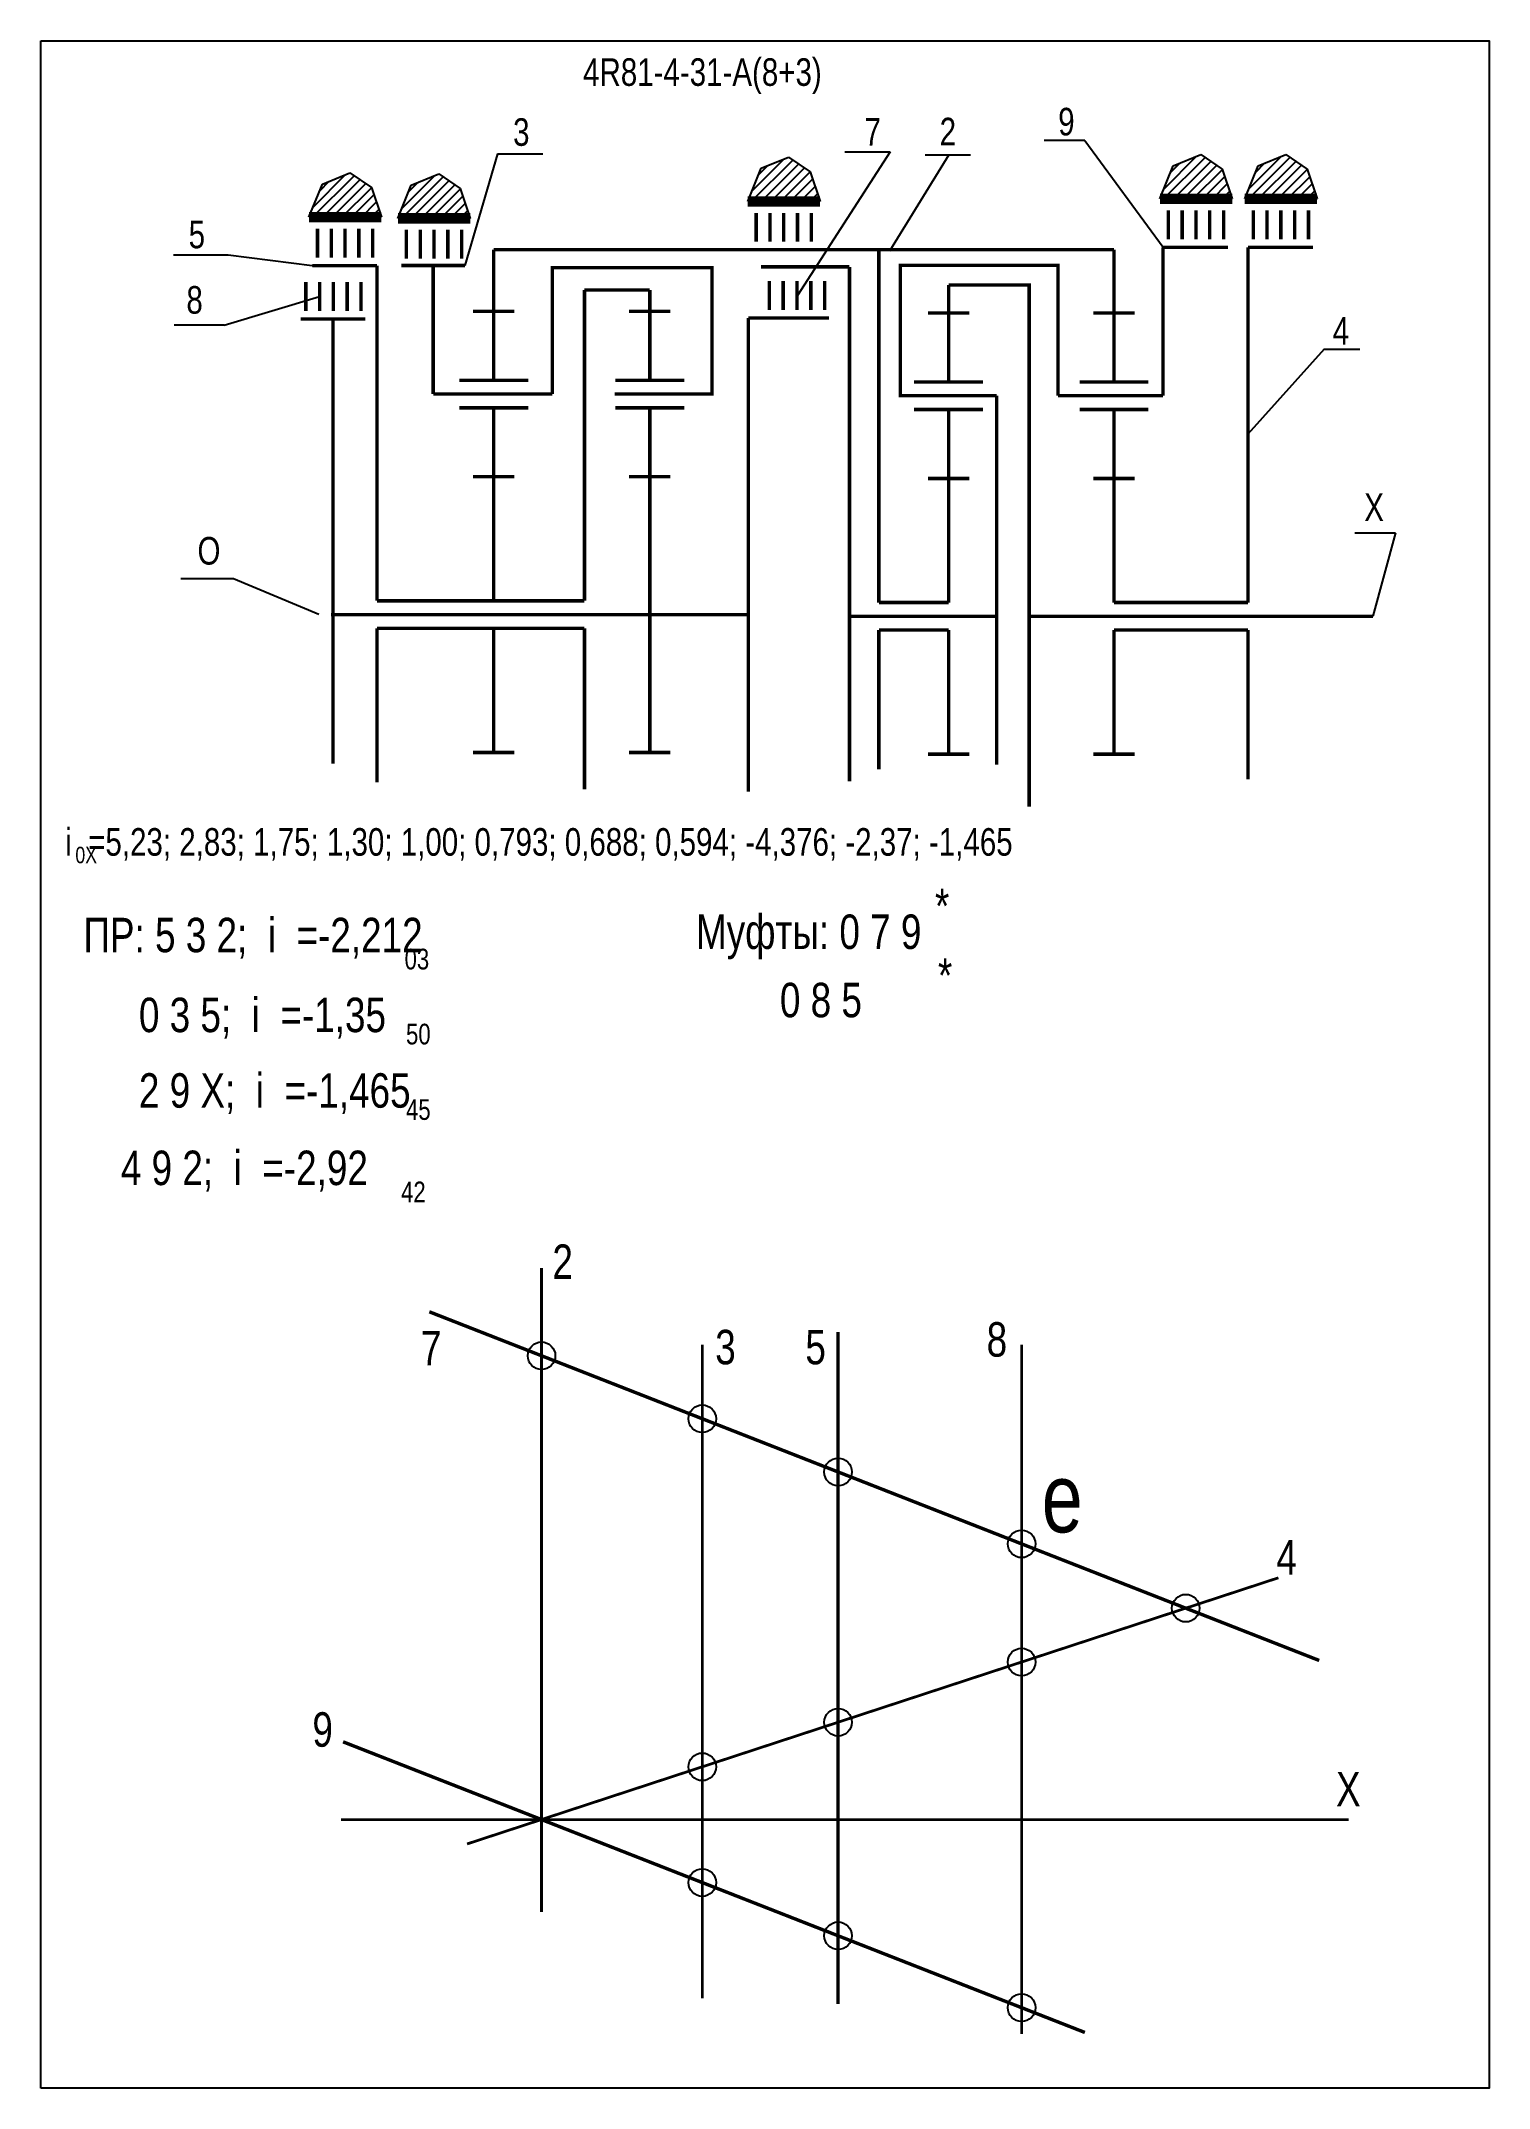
# Model space of a CAD drawing. Extents: x -352 to -142, y 153 to 450.
import ezdxf

# ---------------------------------------------------------------- set-up
doc = ezdxf.new("R2010")
doc.units = 0
doc.header["$LTSCALE"] = 15
doc.layers.get('0').update_dxf_attribs({"linetype": 'CONTINUOUS'})
doc.layers.add('DIM', color=92, linetype='CONTINUOUS')
doc.layers.add('MAIN', color=5, linetype='CONTINUOUS')
doc.styles.add('AMK', font='amk.shx', dxfattribs={"width": 0.8})

msp = doc.modelspace()

# ---------------------------------------------------------------- hatches: boundary and pattern name
at = {"layer": 'DIM'}
h = msp.add_hatch(dxfattribs=at)
h.set_pattern_fill('_USER', color=0, angle=45, style=0, pattern_type=0)
h.set_pattern_definition([(45, (-61.3271, -1.4102), (-0.7071068, 0.7071068), [])])
h.paths.add_polyline_path([(-311.62, 429.11), (-313.57, 424.29), (-303.07, 424.29), (-304.52, 428.61), (-307.63, 430.73)])
h = msp.add_hatch(dxfattribs=at)
h.set_pattern_fill('_USER', color=0, angle=45, style=0, pattern_type=0)
h.set_pattern_definition([(45, (2.2997, 0.8762), (-0.7071068, 0.7071068), [])])
h.paths.add_polyline_path([(-248, 431.39), (-249.94, 426.57), (-239.44, 426.57), (-240.89, 430.9), (-244.01, 433.01)])
h = msp.add_hatch(dxfattribs=at)
h.set_pattern_fill('_USER', color=0, angle=45, style=0, pattern_type=0)
h.set_pattern_definition([(45, (62.0785, 1.2485), (-0.7071068, 0.7071068), [])])
h.paths.add_polyline_path([(-188.22, 431.77), (-190.16, 426.95), (-179.67, 426.95), (-181.11, 431.27), (-184.23, 433.39)])
h = msp.add_hatch(dxfattribs=at)
h.set_pattern_fill('_USER', color=0, angle=45, style=0, pattern_type=0)
h.set_pattern_definition([(45, (74.3873, 1.2485), (-0.7071068, 0.7071068), [])])
h.paths.add_polyline_path([(-175.91, 431.77), (-177.85, 426.95), (-167.36, 426.95), (-168.81, 431.27), (-171.92, 433.39)])
h = msp.add_hatch(dxfattribs=at)
h.set_pattern_fill('_USER', color=0, angle=45, style=0, pattern_type=0)
h.set_pattern_definition([(45, (-48.4275, -1.5655), (-0.7071068, 0.7071068), [])])
h.paths.add_polyline_path([(-298.72, 428.95), (-300.67, 424.13), (-290.17, 424.13), (-291.62, 428.46), (-294.74, 430.57)])

# ---------------------------------------------------------------- linework, layer by layer
at = {"const_width": 0.4}
for points in [[(-279.84, 271.84), (-279.84, 178.43)], [(-256.53, 260.74), (-256.53, 165.87)], [(-210.22, 260.74), (-210.22, 160.71)], [(-290.64, 188.28), (-172.97, 226.9)]]:
    msp.add_lwpolyline(points, dxfattribs=at)
at = {"layer": 'DIM', "color": 0}
for p, q in [((-229.27, 433.8), (-242.7, 412.94)), ((-235.84, 433.8), (-229.27, 433.8)), ((-201.06, 435.44), (-206.97, 435.44)), ((-201.06, 435.44), (-189.68, 419.93)), ((-311.62, 429.11), (-307.63, 430.73)), ((-307.63, 430.73), (-304.52, 428.61)), ((-286.21, 433.51), (-290.94, 417.28)), ((-286.21, 433.51), (-279.64, 433.51)), ((-249.94, 426.57), (-248, 431.39)), ((-248, 431.39), (-244.01, 433.01)), ((-244.01, 433.01), (-240.89, 430.9)), ((-240.89, 430.9), (-239.44, 426.57)), ((-220.76, 433.34), (-229.4, 419.35)), ((-224.2, 433.34), (-217.63, 433.34)), ((-190.16, 426.95), (-188.22, 431.77)), ((-188.22, 431.77), (-184.23, 433.39)), ((-184.23, 433.39), (-181.11, 431.27)), ((-181.11, 431.27), (-179.67, 426.95)), ((-177.85, 426.95), (-175.91, 431.77)), ((-175.91, 431.77), (-171.92, 433.39)), ((-171.92, 433.39), (-168.81, 431.27)), ((-168.81, 431.27), (-167.36, 426.95)), ((-313.57, 424.29), (-311.62, 429.11)), ((-304.52, 428.61), (-303.07, 424.29)), ((-300.67, 424.13), (-298.72, 428.95)), ((-298.72, 428.95), (-294.74, 430.57)), ((-294.74, 430.57), (-291.62, 428.46)), ((-291.62, 428.46), (-290.17, 424.13)), ((-248.69, 426.39), (-241.77, 426.39)), ((-188.91, 426.76), (-182, 426.76)), ((-176.6, 426.76), (-169.69, 426.76)), ((-333.23, 418.82), (-325.28, 418.82)), ((-325.28, 418.82), (-313.1, 417.27)), ((-325.86, 408.61), (-312.02, 412.8)), ((-325.86, 408.61), (-333.12, 408.61)), ((-166.34, 405.13), (-177.39, 392.83)), ((-166.34, 405.13), (-161.16, 405.13)), ((-161.91, 378.48), (-156, 378.48)), ((-156, 378.48), (-159.27, 366.39)), ((-324.53, 371.82), (-332.13, 371.82)), ((-312.13, 366.64), (-324.53, 371.82))]:
    msp.add_line(p, q, dxfattribs=at)
for points, const_width in [([(-286.77, 419.6), (-196.82, 419.6)], 0.5), ([(-230.92, 419.6), (-230.92, 368.39)], 0.5), ([(-189.7, 419.93), (-189.7, 398.39)], 0.5), ([(-177.39, 419.93), (-177.39, 368.39)], 0.5), ([(-303.69, 417.27), (-303.69, 368.64)], 0.5), ([(-300.16, 417.28), (-290.94, 417.28)], 0.5), ([(-295.55, 417.28), (-295.43, 417.28)], 0.5), ([(-295.55, 417.28), (-295.55, 398.64)], 0.5), ([(-259.21, 398.64), (-255.12, 398.64), (-255.12, 416.97), (-278.26, 416.97), (-278.26, 398.64)], 0.5), ([(-248.03, 417.09), (-235.18, 417.09)], 0.5), ([(-235.18, 417.09), (-235.18, 342.47)], 0.5), ([(-225.99, 398.39), (-227.81, 398.39), (-227.81, 417.3), (-204.93, 417.3), (-204.93, 398.39)], 0.5), ([(-273.61, 413.73), (-273.61, 368.64)], 0.5), ([(-264.14, 413.73), (-273.61, 413.73)], 0.5), ([(-220.8, 414.45), (-209.13, 414.45), (-209.13, 338.75)], 0.5), ([(-249.86, 409.66), (-249.86, 340.94)], 0.5), ([(-310.08, 345.03), (-310.08, 409.51)], 0.5), ([(-213.84, 398.39), (-213.84, 366.39)], 0.5), ([(-189.7, 398.39), (-204.93, 398.39)], 0.5), ([(-303.69, 368.64), (-273.61, 368.64)], 0.5), ([(-230.92, 368.39), (-220.8, 368.39)], 0.5), ([(-196.82, 368.39), (-190.4, 368.39)], 0.5), ([(-196.82, 368.39), (-177.39, 368.39)], 0.5), ([(-310.35, 366.64), (-264.14, 366.64)], 0.5), ([(-264.14, 366.64), (-249.86, 366.64)], 0.5), ([(-235.18, 366.39), (-216.95, 366.39)], 0.5), ([(-220.8, 366.39), (-213.84, 366.39)], 0.5), ([(-220.8, 366.39), (-213.84, 366.39)], 0.5), ([(-215.39, 366.39), (-213.84, 366.39)], 0.5), ([(-215.39, 366.39), (-213.84, 366.39)], 0.5), ([(-213.84, 366.39), (-213.84, 344.88)], 0.5), ([(-209.13, 366.39), (-198.94, 366.39)], 0.5), ([(-209.13, 366.39), (-159.27, 366.39)], 0.5), ([(-209.13, 366.39), (-193.73, 366.39)], 0.5), ([(-209.13, 366.39), (-207.89, 366.39)], 0.5), ([(-209.13, 366.39), (-204.83, 366.39)], 0.5), ([(-303.69, 364.64), (-273.61, 364.64)], 0.5), ([(-303.69, 364.64), (-303.69, 342.31)], 0.5), ([(-273.61, 364.64), (-273.61, 341.28)], 0.5), ([(-230.92, 364.39), (-220.8, 364.39)], 0.5), ([(-230.92, 364.39), (-230.92, 344.19)], 0.5), ([(-196.82, 364.39), (-190.4, 364.39)], 0.5), ([(-196.82, 364.39), (-177.39, 364.39)], 0.5), ([(-177.39, 364.39), (-177.39, 342.75)], 0.5), ([(-167.06, 214.9), (-296.11, 265.49)], 0.5), ([(-236.83, 262.55), (-236.83, 165.08)], 0.5), ([(-201.04, 160.93), (-308.62, 203.1)], 0.5), ([(-308.9, 191.82), (-162.8, 191.82)], 0.4)]:
    msp.add_lwpolyline(points, dxfattribs=dict(at, const_width=const_width))
for points in [[(-196.82, 366.39, 0.5, 0.5, 0), (-174.6, 366.39, 0.5, 0.5, 0)], [(-196.82, 366.39, 0.5, 0.5, 0), (-168.26, 366.39, 0.5, 0.5, 0)]]:
    msp.add_lwpolyline(points, format="xyseb", dxfattribs=at)
for centre in [(-279.84, 259.11), (-256.53, 249.97), (-236.83, 242.25), (-210.22, 231.82), (-186.41, 222.49), (-210.22, 214.67), (-236.83, 205.94), (-256.53, 199.47), (-256.53, 182.68), (-236.83, 174.96), (-210.22, 164.53)]:
    msp.add_circle(centre, 2, dxfattribs=at)
at = {"layer": 'MAIN'}
for points in [[(-352.43, 152.87), (-352.43, 449.87)], [(-352.43, 449.87), (-142.43, 449.87), (-142.43, 152.87), (-352.43, 152.87)]]:
    msp.add_lwpolyline(points, dxfattribs=at)
at = {"layer": 'MAIN', "color": 0}
for points, const_width in [([(-190.16, 426.95), (-179.67, 426.95)], 1.5), ([(-177.85, 426.95), (-167.36, 426.95)], 1.5), ([(-313.57, 424.29), (-303.07, 424.29)], 1.5), ([(-300.67, 424.13), (-290.17, 424.13)], 1.5), ([(-249.94, 426.57), (-239.44, 426.57)], 1.5), ([(-240.71, 424.92), (-240.71, 420.73)], 0.5), ([(-180.93, 425.3), (-180.93, 421.1)], 0.5), ([(-168.62, 425.3), (-168.62, 421.1)], 0.5), ([(-304.33, 422.64), (-304.33, 418.44)], 0.5), ([(-291.43, 422.48), (-291.43, 418.28)], 0.5), ([(-286.77, 410.64), (-286.77, 419.6)], 0.5), ([(-196.82, 400.39), (-196.82, 419.6)], 0.5), ([(-189.7, 419.93), (-180.28, 419.93)], 0.5), ([(-177.39, 419.93), (-167.98, 419.93)], 0.5), ([(-313.1, 417.27), (-303.69, 417.27)], 0.5), ([(-306.02, 414.88), (-306.02, 410.68)], 0.5), ([(-264.14, 410.64), (-264.14, 413.73)], 0.5), ([(-238.79, 415.03), (-238.79, 410.83)], 0.5), ([(-220.8, 410.39), (-220.8, 414.45)], 0.5), ([(-286.77, 410.64), (-289.77, 410.64)], 0.5), ([(-286.77, 400.64), (-286.77, 410.64)], 0.5), ([(-286.77, 410.64), (-283.77, 410.64)], 0.5), ([(-264.14, 410.64), (-267.14, 410.64)], 0.5), ([(-264.14, 400.64), (-264.14, 410.64)], 0.5), ([(-264.14, 410.64), (-261.14, 410.64)], 0.5), ([(-249.86, 409.66), (-238.15, 409.66)], 0.5), ([(-220.8, 410.39), (-223.8, 410.39)], 0.5), ([(-220.8, 400.39), (-220.8, 410.39)], 0.5), ([(-220.8, 410.39), (-217.8, 410.39)], 0.5), ([(-196.82, 410.39), (-199.82, 410.39)], 0.5), ([(-196.82, 410.39), (-193.82, 410.39)], 0.5), ([(-314.79, 409.51), (-305.38, 409.51)], 0.5), ([(-278.26, 398.64), (-295.55, 398.64)], 0.5), ([(-259.21, 398.64), (-269.24, 398.64)], 0.5), ([(-213.84, 398.39), (-225.99, 398.39)], 0.5), ([(-286.77, 396.64), (-291.77, 396.64)], 0.5), ([(-286.77, 386.64), (-286.77, 396.64), (-281.77, 396.64)], 0.5), ([(-264.14, 396.64), (-269.14, 396.64)], 0.5), ([(-264.14, 386.64), (-264.14, 396.64), (-259.14, 396.64)], 0.5), ([(-220.8, 396.39), (-225.8, 396.39)], 0.5), ([(-220.8, 386.39), (-220.8, 396.39), (-215.8, 396.39)], 0.5), ([(-196.82, 396.39), (-201.82, 396.39)], 0.5), ([(-196.82, 386.39), (-196.82, 396.39), (-191.82, 396.39)], 0.5), ([(-286.77, 386.64), (-289.77, 386.64)], 0.5), ([(-286.77, 368.64), (-286.77, 386.64)], 0.5), ([(-286.77, 386.64), (-283.77, 386.64)], 0.5), ([(-264.14, 386.64), (-267.14, 386.64)], 0.5), ([(-264.14, 366.64), (-264.14, 386.64)], 0.5), ([(-264.14, 386.64), (-261.14, 386.64)], 0.5), ([(-220.8, 386.39), (-223.8, 386.39)], 0.5), ([(-220.8, 368.39), (-220.8, 386.39)], 0.5), ([(-220.8, 386.39), (-217.8, 386.39)], 0.5), ([(-196.82, 386.39), (-199.82, 386.39)], 0.5), ([(-196.82, 368.39), (-196.82, 386.39)], 0.5), ([(-196.82, 386.39), (-193.82, 386.39)], 0.5), ([(-264.14, 366.64), (-264.14, 346.64)], 0.5), ([(-286.77, 364.64), (-286.77, 346.64)], 0.5), ([(-220.8, 364.39), (-220.8, 346.39)], 0.5), ([(-196.82, 364.39), (-196.82, 346.39)], 0.5), ([(-286.77, 346.64), (-289.77, 346.64)], 0.5), ([(-286.77, 346.64), (-283.77, 346.64)], 0.5), ([(-264.14, 346.64), (-267.14, 346.64)], 0.5), ([(-264.14, 346.64), (-261.14, 346.64)], 0.5), ([(-220.8, 346.39), (-223.8, 346.39)], 0.5), ([(-220.8, 346.39), (-217.8, 346.39)], 0.5), ([(-196.82, 346.39), (-199.82, 346.39)], 0.5), ([(-196.82, 346.39), (-193.82, 346.39)], 0.5)]:
    msp.add_lwpolyline(points, dxfattribs=dict(at, const_width=const_width))
for points in [[(-248.71, 424.92, 0.5, 0.5, 0), (-248.71, 420.73, 0.5, 0.5, 0)], [(-246.71, 424.92, 0.5, 0.5, 0), (-246.71, 420.73, 0.5, 0.5, 0)], [(-244.71, 424.92, 0.5, 0.5, 0), (-244.71, 420.73, 0.5, 0.5, 0)], [(-242.71, 424.92, 0.5, 0.5, 0), (-242.71, 420.73, 0.5, 0.5, 0)], [(-188.93, 425.3, 0.5, 0.5, 0), (-188.93, 421.1, 0.5, 0.5, 0)], [(-186.93, 425.3, 0.5, 0.5, 0), (-186.93, 421.1, 0.5, 0.5, 0)], [(-184.93, 425.3, 0.5, 0.5, 0), (-184.93, 421.1, 0.5, 0.5, 0)], [(-182.93, 425.3, 0.5, 0.5, 0), (-182.93, 421.1, 0.5, 0.5, 0)], [(-176.62, 425.3, 0.5, 0.5, 0), (-176.62, 421.1, 0.5, 0.5, 0)], [(-174.62, 425.3, 0.5, 0.5, 0), (-174.62, 421.1, 0.5, 0.5, 0)], [(-172.62, 425.3, 0.5, 0.5, 0), (-172.62, 421.1, 0.5, 0.5, 0)], [(-170.62, 425.3, 0.5, 0.5, 0), (-170.62, 421.1, 0.5, 0.5, 0)], [(-312.33, 422.64, 0.5, 0.5, 0), (-312.33, 418.44, 0.5, 0.5, 0)], [(-310.33, 422.64, 0.5, 0.5, 0), (-310.33, 418.44, 0.5, 0.5, 0)], [(-308.33, 422.64, 0.5, 0.5, 0), (-308.33, 418.44, 0.5, 0.5, 0)], [(-306.33, 422.64, 0.5, 0.5, 0), (-306.33, 418.44, 0.5, 0.5, 0)], [(-299.43, 422.48, 0.5, 0.5, 0), (-299.43, 418.28, 0.5, 0.5, 0)], [(-297.43, 422.48, 0.5, 0.5, 0), (-297.43, 418.28, 0.5, 0.5, 0)], [(-295.43, 422.48, 0.5, 0.5, 0), (-295.43, 418.28, 0.5, 0.5, 0)], [(-293.43, 422.48, 0.5, 0.5, 0), (-293.43, 418.28, 0.5, 0.5, 0)], [(-314.02, 414.88, 0.5, 0.5, 0), (-314.02, 410.68, 0.5, 0.5, 0)], [(-312.02, 414.88, 0.5, 0.5, 0), (-312.02, 410.68, 0.5, 0.5, 0)], [(-310.02, 414.88, 0.5, 0.5, 0), (-310.02, 410.68, 0.5, 0.5, 0)], [(-308.02, 414.88, 0.5, 0.5, 0), (-308.02, 410.68, 0.5, 0.5, 0)], [(-246.79, 415.03, 0.5, 0.5, 0), (-246.79, 410.83, 0.5, 0.5, 0)], [(-244.79, 415.03, 0.5, 0.5, 0), (-244.79, 410.83, 0.5, 0.5, 0)], [(-242.79, 415.03, 0.5, 0.5, 0), (-242.79, 410.83, 0.5, 0.5, 0)], [(-240.79, 415.03, 0.5, 0.5, 0), (-240.79, 410.83, 0.5, 0.5, 0)], [(-281.77, 400.64, 0.5, 0.5, 0), (-291.77, 400.64, 0.5, 0.5, 0)], [(-259.14, 400.64, 0.5, 0.5, 0), (-269.14, 400.64, 0.5, 0.5, 0)], [(-215.8, 400.39, 0.5, 0.5, 0), (-225.8, 400.39, 0.5, 0.5, 0)], [(-191.82, 400.39, 0.5, 0.5, 0), (-201.82, 400.39, 0.5, 0.5, 0)]]:
    msp.add_lwpolyline(points, format="xyseb", dxfattribs=at)

# ---------------------------------------------------------------- texts
at = {"layer": 'DIM', "color": 0, "style": 'AMK', "width": 0.8}
for s, height, p in [('4R81-4-31-A(8+3)', 4, (-273.81, 443.35)), ('9', 4, (-204.91, 436.16)), ('3', 4, (-283.96, 434.65)), ('7', 4, (-233, 434.68)), ('2', 4, (-222.1, 434.72)), ('5', 4, (-331.01, 419.79)), ('8', 4, (-331.34, 410.3)), ('4', 4, (-165.11, 405.8)), ('X', 4, (-160.53, 380.21)), ('O', 4, (-329.73, 373.9)), ('i  =5,23; 2,83; 1,75; 1,30; 1,00; 0,793; 0,688; 0,594; -4,376; -2,37; -1,465', 4, (-348.91, 331.66)), ('0X', 2.4, (-347.44, 330.56)), ('*', 5, (-222.78, 321.86)), (' ПР: 5 3 2;  i  =-2,212', 5, (-347.76, 317.65)), ('Муфты: 0 7 9', 5, (-257.44, 318.13)), ('03', 3, (-299.7, 315.16)), ('*', 5, (-222.35, 311.79)), ('       0 8 5', 5, (-255.67, 308.22)), ('    0 3 5;  i  =-1,35', 5, (-344.17, 306.06)), ('50', 3, (-299.49, 304.28)), ('    2 9 X;  i  =-1,465', 5, (-344.17, 295.1)), ('45', 3, (-299.49, 293.33)), ('     4 9 2;  i  =-2,92', 5, (-348.28, 283.87)), ('42', 3, (-300.21, 281.38)), ('2', 5, (-278.26, 270.26)), ('7', 5, (-297.33, 257.72)), ('3', 5, (-254.65, 257.87)), ('5', 5, (-241.58, 257.87)), ('8', 5, (-215.29, 258.98)), ('e', 10, (-207.3, 233.49)), ('4', 5, (-173.27, 227.37)), ('9', 5, (-313.07, 202.39)), ('X', 5, (-164.62, 193.74))]:
    msp.add_text(s, height=height, dxfattribs=at).set_placement(p)

doc.saveas('drawing.dxf')
